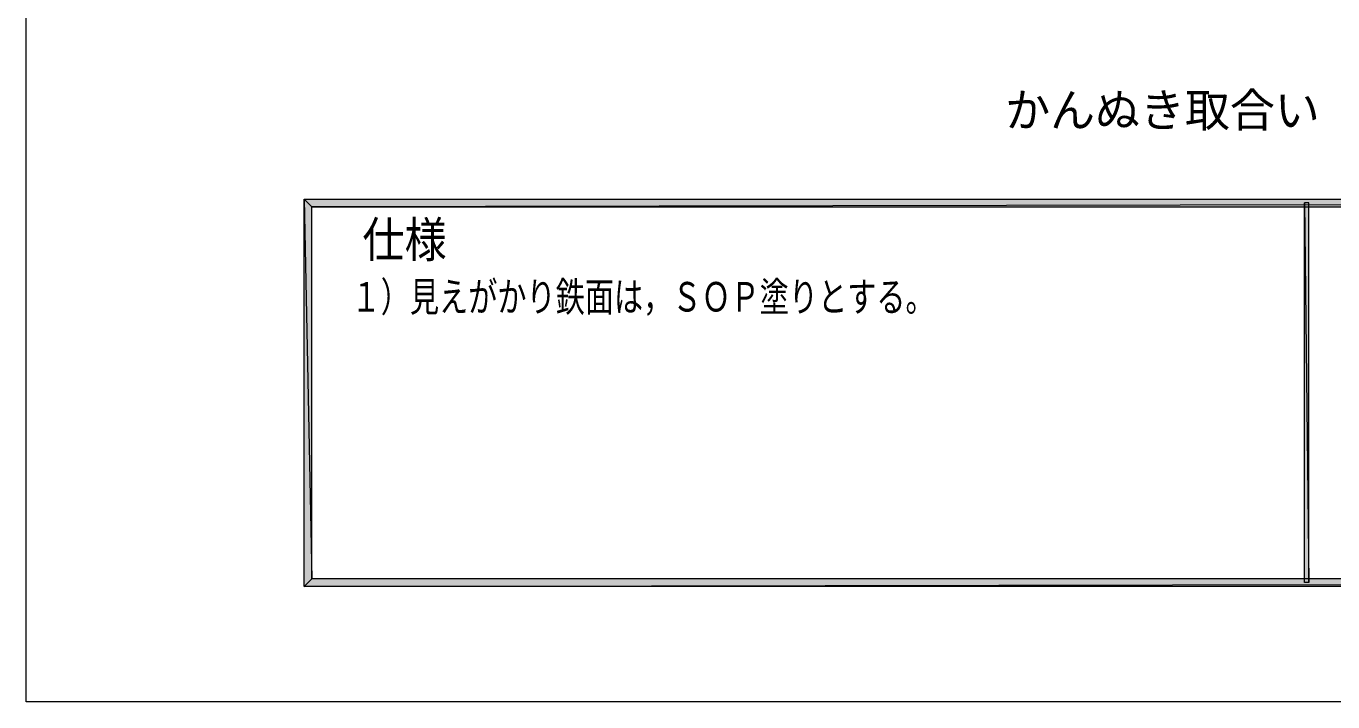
# Model space of a CAD drawing. Header units: millimetres. Extents: x 0 to 420, y 0 to 297.
# Drawn here: x 0.2 to 120.6, y 0 to 62.3 of the extents above; entities that cross this region are included whole.
import ezdxf
from ezdxf.enums import TextEntityAlignment as Align

# ---------------------------------------------------------------- set-up
doc = ezdxf.new("R2010")
doc.units = ezdxf.units.MM
doc.styles.add('kst32b', font='NotoSansJP-Variable.ttf')

msp = doc.modelspace()

# ---------------------------------------------------------------- hatches: boundary and pattern name
h = msp.add_hatch(color=7)
h.paths.add_polyline_path([(393.83, 11.35), (394.53, 10.65), (393.83, 45.64), (393.83, 11.35)])
h.paths.add_polyline_path([(394.53, 10.65), (393.83, 45.64), (394.53, 46.33), (394.53, 10.65)])
h.paths.add_polyline_path([(393.83, 45.64), (394.53, 46.33), (26.52, 45.64), (393.83, 45.64)])
h.paths.add_polyline_path([(394.53, 46.33), (26.52, 45.64), (25.82, 46.33), (394.53, 46.33)])
h.paths.add_polyline_path([(26.52, 45.64), (25.82, 46.33), (26.52, 11.35), (26.52, 45.64)])
h.paths.add_polyline_path([(25.82, 46.33), (26.52, 11.35), (25.82, 10.65), (25.82, 46.33)])
h.paths.add_polyline_path([(26.52, 11.35), (25.82, 10.65), (393.83, 11.35), (26.52, 11.35)])
h.paths.add_polyline_path([(25.82, 10.65), (393.83, 11.35), (394.53, 10.65), (25.82, 10.65)])
h = msp.add_hatch(color=7)
h.paths.add_polyline_path([(118.39, 46), (117.98, 46), (118.39, 10.99), (118.39, 46)])
h.paths.add_polyline_path([(117.98, 46), (118.39, 10.99), (117.98, 10.99), (117.98, 46)])

# ---------------------------------------------------------------- linework, layer by layer
at = {"lineweight": 13}
msp.add_lwpolyline([(0.19, 0), (0.19, 296.97), (420.16, 296.97), (420.16, 0)], close=True, dxfattribs=at)
at = {"lineweight": 0}
for points in [[(394.53, 46.33), (26.52, 45.64), (25.82, 46.33)], [(26.52, 45.64), (25.82, 46.33), (26.52, 11.35)], [(25.82, 46.33), (26.52, 11.35), (25.82, 10.65)], [(393.83, 45.64), (394.53, 46.33), (26.52, 45.64)], [(118.39, 46), (117.98, 46), (118.39, 10.99)], [(117.98, 46), (118.39, 10.99), (117.98, 10.99)], [(26.52, 11.35), (25.82, 10.65), (393.83, 11.35)], [(25.82, 10.65), (393.83, 11.35), (394.53, 10.65)]]:
    msp.add_lwpolyline(points, close=True, dxfattribs=at)

# ---------------------------------------------------------------- texts
at = {"style": 'kst32b'}
for s, height, p, p2 in [('かんぬき取合い  1/5', 3.1187, (90.4, 53), (127.44, 53)), ('仕様', 3.273, (31.18, 40.98), (38.94, 40.98)), ('１）見えがかり鉄面は，ＳＯＰ塗りとする。', 2.7278, (30.18, 35.98), (83.9, 35.98))]:
    msp.add_text(s, height=height, dxfattribs=at).set_placement(p, p2, align=Align.FIT)

doc.saveas('drawing.dxf')
